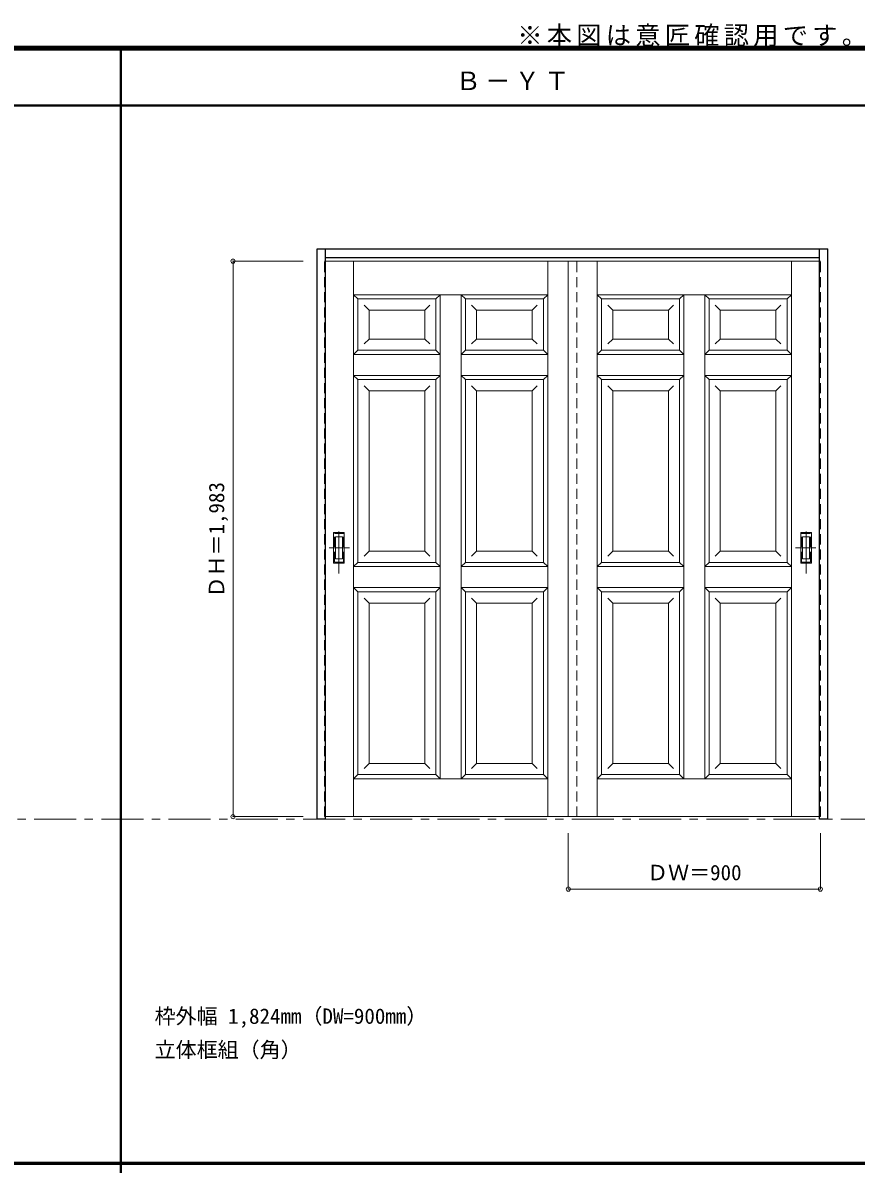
# Model space of a CAD drawing. Units: millimetres, scale not verified. Extents: x -6000 to 5700, y -4307 to 4260.
# Drawn here: x -250 to 2725, y 186 to 4260 of the extents above; entities that cross this region are included whole.
import ezdxf
from ezdxf.enums import TextEntityAlignment as Align

# ---------------------------------------------------------------- set-up
doc = ezdxf.new("R2010")
doc.units = ezdxf.units.MM
doc.header["$LTSCALE"] = 30
doc.header["$PDMODE"] = 32
doc.header["$PDSIZE"] = 15
doc.linetypes.add('CHAIN1', pattern=[8, 5, -1, 1, -1])
doc.linetypes.add('DASHED1', pattern=[1.8, 1.2, -0.6])
for name, color, linetype, lineweight in [('0-1_通り芯', 7, 'CHAIN1', 18), ('0-2_扉', 7, 'Continuous', 18), ('0-3_仕上げ', 3, 'Continuous', 25), ('0-6_引手', 7, 'Continuous', 18), ('0-B_寸法', 4, 'Continuous', 9), ('F-1_枠', 6, 'Continuous', 40)]:
    doc.layers.add(name, color=color, linetype=linetype, lineweight=lineweight)
doc.layers.add('0-A_文字', color=7, linetype='Continuous')
doc.styles.add('ＭＳ ゴシック', font='')
doc.styles.get('ＭＳ ゴシック').set_extended_font_data('MS Gothic')

msp = doc.modelspace()

# ---------------------------------------------------------------- linework, layer by layer
at = {"layer": '0-1_通り芯'}
msp.add_line((-5490, 1418), (5690, 1418), dxfattribs=at)
at = {"layer": '0-2_扉', "color": 4, "linetype": 'DASHED1', "lineweight": 9}
for p, q in [((827, 1426.5), (827, 3409.5)), ((827, 3409.5), (830, 3409.5)), ((1697, 3409.5), (1697, 3405.5)), ((1697, 3409.5), (1697, 3405.5)), ((1727, 3409.5), (1727, 3405.5)), ((1727, 3409.5), (1727, 3405.5)), ((2597, 3409.5), (2594, 3409.5)), ((2597, 1426.5), (2597, 3409.5)), ((827, 1426.5), (830, 1426.5)), ((2597, 1426.5), (2594, 1426.5))]:
    msp.add_line(p, q, dxfattribs=at)
at = {"layer": '0-2_扉'}
for p, q in [((1727, 3409.5), (830, 3409.5)), ((930.5, 1426.1), (930.5, 3409.5)), ((1623.5, 1426.1), (1623.5, 3409.5)), ((1697, 3409.5), (1697, 1426.5)), ((1697, 3409.5), (2594, 3409.5)), ((1800.5, 1426.1), (1800.5, 3409.5)), ((2493.5, 1426.1), (2493.5, 3409.5)), ((930.5, 3289.5), (945.5, 3274.5)), ((1237, 3289.5), (930.5, 3289.5)), ((945.5, 3091.5), (945.5, 3274.5)), ((1224.5, 3274.5), (945.5, 3274.5)), ((1224.5, 3274.5), (1239.21, 3289.21)), ((1224.5, 3274.5), (1224.5, 3091.5)), ((1623.5, 3289.5), (1237, 3289.5)), ((1239.5, 3289.5), (1239.5, 1561.5)), ((1329.5, 3274.5), (1314.5, 3289.5)), ((1314.5, 3289.5), (1314.5, 1561.5)), ((1329.5, 3274.5), (1329.5, 3091.5)), ((1608.5, 3274.5), (1329.5, 3274.5)), ((1623.5, 3289.5), (1608.5, 3274.5)), ((1608.5, 3091.5), (1608.5, 3274.5)), ((1800.5, 3289.5), (1815.5, 3274.5)), ((1800.5, 3289.5), (2187, 3289.5)), ((1815.5, 3091.5), (1815.5, 3274.5)), ((1815.5, 3274.5), (2094.5, 3274.5)), ((2094.5, 3274.5), (2109.5, 3289.5)), ((2094.5, 3274.5), (2094.5, 3091.5)), ((2109.5, 3289.5), (2109.5, 1561.5)), ((2184.5, 3289.5), (2184.5, 1561.5)), ((2199.5, 3274.5), (2184.79, 3289.21)), ((2187, 3289.5), (2493.5, 3289.5)), ((2199.5, 3274.5), (2199.5, 3091.5)), ((2199.5, 3274.5), (2478.5, 3274.5)), ((2493.5, 3289.5), (2478.5, 3274.5)), ((2478.5, 3091.5), (2478.5, 3274.5)), ((985.5, 3234.5), (967.82, 3252.18)), ((985.5, 3234.5), (985.5, 3131.1)), ((985.5, 3234.5), (1184.5, 3234.5)), ((1184.5, 3234.5), (1202.18, 3252.18)), ((1184.5, 3131.1), (1184.5, 3234.5)), ((1369.5, 3234.5), (1351.82, 3252.18)), ((1369.5, 3234.5), (1369.5, 3131.1)), ((1369.5, 3234.5), (1568.5, 3234.5)), ((1568.5, 3234.5), (1586.18, 3252.18)), ((1568.5, 3131.1), (1568.5, 3234.5)), ((1855.5, 3234.5), (1837.82, 3252.18)), ((1855.5, 3131.1), (1855.5, 3234.5)), ((2054.5, 3234.5), (1855.5, 3234.5)), ((2054.5, 3234.5), (2072.18, 3252.18)), ((2054.5, 3234.5), (2054.5, 3131.1)), ((2239.5, 3234.5), (2221.82, 3252.18)), ((2239.5, 3131.1), (2239.5, 3234.5)), ((2438.5, 3234.5), (2239.5, 3234.5)), ((2438.5, 3234.5), (2456.18, 3252.18)), ((2438.5, 3234.5), (2438.5, 3131.1)), ((985.5, 3131.5), (967.82, 3113.82)), ((985.5, 3131.5), (1184.5, 3131.5)), ((1184.5, 3131.5), (1202.18, 3113.82)), ((1369.5, 3131.5), (1351.82, 3113.82)), ((1369.5, 3131.5), (1568.5, 3131.5)), ((1568.5, 3131.5), (1586.18, 3113.82)), ((1855.5, 3131.5), (1837.82, 3113.82)), ((2054.5, 3131.5), (1855.5, 3131.5)), ((2054.5, 3131.5), (2072.18, 3113.82)), ((2239.5, 3131.5), (2221.82, 3113.82)), ((2438.5, 3131.5), (2239.5, 3131.5)), ((2438.5, 3131.5), (2456.18, 3113.82)), ((945.5, 3091.5), (930.5, 3076.5)), ((930.5, 3076.5), (1239.5, 3076.5)), ((945.5, 3091.5), (1224.5, 3091.5)), ((1224.5, 3091.5), (955.5, 3091.5)), ((1239.5, 3076.5), (1224.5, 3091.5)), ((1329.5, 3091.5), (1314.5, 3076.5)), ((1314.5, 3076.5), (1623.5, 3076.5)), ((1329.5, 3091.5), (1608.5, 3091.5)), ((1598.5, 3091.5), (1364.5, 3091.5)), ((1608.31, 3091.5), (1608.5, 3091.5)), ((1623.5, 3076.5), (1608.5, 3091.5)), ((1800.5, 3076.5), (1815.5, 3091.5)), ((2109.5, 3076.5), (1800.5, 3076.5)), ((1815.69, 3091.5), (1815.5, 3091.5)), ((2094.5, 3091.5), (1815.5, 3091.5)), ((1825.5, 3091.5), (2059.5, 3091.5)), ((2094.5, 3091.5), (2109.5, 3076.5)), ((2184.5, 3076.5), (2199.5, 3091.5)), ((2493.5, 3076.5), (2184.5, 3076.5)), ((2199.5, 3091.5), (2468.5, 3091.5)), ((2478.5, 3091.5), (2199.5, 3091.5)), ((2478.5, 3091.5), (2493.5, 3076.5)), ((945.5, 2986.5), (930.5, 3001.5)), ((1239.5, 3001.5), (930.5, 3001.5)), ((945.5, 2334), (945.5, 2986.5)), ((1224.5, 2986.5), (945.5, 2986.5)), ((1239.5, 3001.5), (1224.5, 2986.5)), ((1224.5, 2334), (1224.5, 2986.5)), ((1329.5, 2986.5), (1314.5, 3001.5)), ((1623.5, 3001.5), (1314.5, 3001.5)), ((1329.5, 2334), (1329.5, 2986.5)), ((1608.5, 2986.5), (1329.5, 2986.5)), ((1623.5, 3001.5), (1608.5, 2986.5)), ((1608.5, 2334), (1608.5, 2986.5)), ((1800.5, 3001.5), (1815.5, 2986.5)), ((1800.5, 3001.5), (2109.5, 3001.5)), ((1815.5, 2334), (1815.5, 2986.5)), ((1815.5, 2986.5), (2094.5, 2986.5)), ((2094.5, 2986.5), (2109.5, 3001.5)), ((2094.5, 2334), (2094.5, 2986.5)), ((2184.5, 3001.5), (2199.5, 2986.5)), ((2184.5, 3001.5), (2493.5, 3001.5)), ((2199.5, 2334), (2199.5, 2986.5)), ((2199.5, 2986.5), (2478.5, 2986.5)), ((2478.5, 2986.5), (2493.5, 3001.5)), ((2478.5, 2334), (2478.5, 2986.5)), ((985.5, 2946.5), (967.82, 2964.18)), ((985.5, 2946.5), (985.5, 2374)), ((985.5, 2946.5), (1184.5, 2946.5)), ((1184.5, 2946.5), (1202.18, 2964.18)), ((1184.5, 2946.5), (1184.5, 2374)), ((1369.46, 2946.5), (1351.79, 2964.18)), ((1369.46, 2946.5), (1369.46, 2374)), ((1369.46, 2946.5), (1568.5, 2946.5)), ((1568.5, 2946.5), (1586.18, 2964.18)), ((1568.5, 2946.5), (1568.5, 2374)), ((1855.5, 2946.5), (1837.82, 2964.18)), ((1855.5, 2946.5), (1855.5, 2374)), ((2054.54, 2946.5), (1855.5, 2946.5)), ((2054.54, 2946.5), (2072.21, 2964.18)), ((2054.54, 2946.5), (2054.54, 2374)), ((2239.5, 2946.5), (2221.82, 2964.18)), ((2239.5, 2946.5), (2239.5, 2374)), ((2438.5, 2946.5), (2239.5, 2946.5)), ((2438.5, 2946.5), (2456.18, 2964.18)), ((2438.5, 2946.5), (2438.5, 2374)), ((985.5, 2374), (967.82, 2356.32)), ((985.5, 2374), (1184.5, 2374)), ((1184.5, 2374), (1202.18, 2356.32)), ((1369.5, 2374), (1351.82, 2356.32)), ((1369.5, 2374), (1568.5, 2374)), ((1568.5, 2374), (1586.18, 2356.32)), ((1855.5, 2374), (1837.82, 2356.32)), ((2054.5, 2374), (1855.5, 2374)), ((2054.5, 2374), (2072.18, 2356.32)), ((2239.5, 2374), (2221.82, 2356.32)), ((2438.5, 2374), (2239.5, 2374)), ((2438.5, 2374), (2456.18, 2356.32)), ((945.5, 2334), (930.5, 2319)), ((945.5, 2334), (1224.5, 2334)), ((1224.5, 2334), (955.5, 2334)), ((1239.5, 2319), (1224.5, 2334)), ((1329.5, 2334), (1314.5, 2319)), ((1329.5, 2334), (1518.5, 2334)), ((1608.5, 2334), (1364.5, 2334)), ((1623.5, 2319), (1608.5, 2334)), ((1800.5, 2319), (1815.5, 2334)), ((1815.5, 2334), (2059.5, 2334)), ((2094.5, 2334), (1905.5, 2334)), ((2094.5, 2334), (2109.5, 2319)), ((2184.5, 2319), (2199.5, 2334)), ((2199.5, 2334), (2468.5, 2334)), ((2478.5, 2334), (2199.5, 2334)), ((2478.5, 2334), (2493.5, 2319)), ((930.5, 2319), (1239.5, 2319)), ((1314.5, 2319), (1623.5, 2319)), ((2109.5, 2319), (1800.5, 2319)), ((2493.5, 2319), (2184.5, 2319)), ((945.5, 2229), (930.5, 2244)), ((1239.5, 2244), (930.5, 2244)), ((1239.5, 2244), (1224.5, 2229)), ((1329.5, 2229), (1314.5, 2244)), ((1623.5, 2244), (1314.5, 2244)), ((1623.5, 2244), (1608.5, 2229)), ((1800.5, 2244), (1815.5, 2229)), ((1800.5, 2244), (2109.5, 2244)), ((2094.5, 2229), (2109.5, 2244)), ((2184.5, 2244), (2199.5, 2229)), ((2184.5, 2244), (2493.5, 2244)), ((2478.5, 2229), (2493.5, 2244)), ((945.5, 1576.5), (945.5, 2229)), ((1224.5, 2229), (945.5, 2229)), ((985.5, 2189), (967.82, 2206.68)), ((1184.5, 2189), (1202.18, 2206.68)), ((1224.5, 2229), (1224.5, 1576.5)), ((1329.5, 2229), (1329.5, 1576.5)), ((1608.5, 2229), (1329.5, 2229)), ((1369.46, 2189), (1351.79, 2206.68)), ((1568.5, 2189), (1586.18, 2206.68)), ((1608.5, 1576.5), (1608.5, 2229)), ((1815.5, 1576.5), (1815.5, 2229)), ((1815.5, 2229), (2094.5, 2229)), ((1855.5, 2189), (1837.82, 2206.68)), ((2054.54, 2189), (2072.21, 2206.68)), ((2094.5, 2229), (2094.5, 1576.5)), ((2199.5, 2229), (2199.5, 1576.5)), ((2199.5, 2229), (2478.5, 2229)), ((2239.5, 2189), (2221.82, 2206.68)), ((2438.5, 2189), (2456.18, 2206.68)), ((2478.5, 1576.5), (2478.5, 2229)), ((985.5, 2189), (985.5, 1616.5)), ((985.5, 2189), (1184.5, 2189)), ((1184.5, 1617.93), (1184.5, 2189)), ((1369.46, 2189), (1568.5, 2189)), ((1369.5, 2189), (1369.5, 1616.5)), ((1568.54, 1616.5), (1568.54, 2189)), ((1855.46, 1616.5), (1855.46, 2189)), ((2054.54, 2189), (1855.5, 2189)), ((2054.5, 2189), (2054.5, 1616.5)), ((2239.5, 1617.93), (2239.5, 2189)), ((2438.5, 2189), (2239.5, 2189)), ((2438.5, 2189), (2438.5, 1616.5)), ((985.5, 1616.5), (967.82, 1598.82)), ((985.5, 1616.5), (1184.5, 1616.5)), ((1184.5, 1616.5), (1184.5, 1617.93)), ((1184.5, 1616.5), (1202.18, 1598.82)), ((1369.5, 1616.5), (1351.82, 1598.82)), ((1369.5, 1616.5), (1568.5, 1616.5)), ((1568.54, 1616.5), (1568.54, 1617.93)), ((1568.54, 1616.5), (1586.21, 1598.82)), ((1855.46, 1616.5), (1837.79, 1598.82)), ((1855.46, 1616.5), (1855.46, 1617.93)), ((2054.5, 1616.5), (1855.5, 1616.5)), ((2054.5, 1616.5), (2072.18, 1598.82)), ((2239.5, 1616.5), (2221.82, 1598.82)), ((2239.5, 1616.5), (2239.5, 1617.93)), ((2438.5, 1616.5), (2239.5, 1616.5)), ((2438.5, 1616.5), (2456.18, 1598.82)), ((945.5, 1576.5), (930.5, 1561.5)), ((1623.5, 1561.5), (930.5, 1561.5)), ((1224.5, 1576.5), (945.5, 1576.5)), ((1224.5, 1576.5), (1239.5, 1561.5)), ((1329.5, 1576.5), (1314.5, 1561.5)), ((1608.5, 1576.5), (1329.5, 1576.5)), ((1608.5, 1576.5), (1623.5, 1561.5)), ((1815.5, 1576.5), (1800.5, 1561.5)), ((1800.5, 1561.5), (2493.5, 1561.5)), ((1815.5, 1576.5), (2094.5, 1576.5)), ((2094.5, 1576.5), (2109.5, 1561.5)), ((2199.5, 1576.5), (2184.5, 1561.5)), ((2199.5, 1576.5), (2478.5, 1576.5)), ((2478.5, 1576.5), (2493.5, 1561.5)), ((1727, 1426.5), (830, 1426.5)), ((1697, 1426.5), (2594, 1426.5))]:
    msp.add_line(p, q, dxfattribs=at)
at = {"layer": '0-3_仕上げ'}
for p, q in [((800, 1418), (800, 3453)), ((800, 3453), (2624, 3453)), ((830, 1418), (830, 3453)), ((830, 3423), (2594, 3423)), ((2594, 1426.7), (2594, 3453)), ((2624, 1418), (2624, 3453)), ((830, 1418), (800, 1418))]:
    msp.add_line(p, q, dxfattribs=at)
at = {"layer": '0-3_仕上げ', "color": 4, "linetype": 'DASHED1', "lineweight": 9}
msp.add_line((1727, 1426.5), (1727, 3409.5), dxfattribs=at)
at = {"layer": '0-3_仕上げ'}
msp.add_lwpolyline([(2624, 1418), (2594, 1418), (2594, 1426.7)], dxfattribs=at)
at = {"layer": '0-6_引手', "linetype": 'CHAIN1'}
for p, q in [((878, 2294.79), (878, 2465.64)), ((2546, 2294.79), (2546, 2465.64)), ((916.07, 2386.4), (843.56, 2386.4)), ((2507.93, 2386.4), (2580.44, 2386.4))]:
    msp.add_line(p, q, dxfattribs=at)
at = {"layer": '0-6_引手'}
for p, q in [((859, 2441.4), (897, 2441.4)), ((859, 2331.4), (859, 2441.4)), ((865.5, 2425.4), (890.5, 2425.4)), ((865.5, 2347.4), (865.5, 2425.4)), ((890.5, 2347.4), (890.5, 2425.4)), ((897, 2331.4), (897, 2441.4)), ((2565, 2441.4), (2527, 2441.4)), ((2527, 2331.4), (2527, 2441.4)), ((2558.5, 2425.4), (2533.5, 2425.4)), ((2533.5, 2347.4), (2533.5, 2425.4)), ((2558.5, 2347.4), (2558.5, 2425.4)), ((2565, 2331.4), (2565, 2441.4)), ((859, 2331.4), (897, 2331.4)), ((865.5, 2347.4), (890.5, 2347.4)), ((2565, 2331.4), (2527, 2331.4)), ((2558.5, 2347.4), (2533.5, 2347.4))]:
    msp.add_line(p, q, dxfattribs=at)
at = {"layer": '0-6_引手', "linetype": 'DASHED1'}
for p, q in [((894, 2335.4), (894, 2437.4)), ((2530, 2335.4), (2530, 2437.4)), ((862, 2335.4), (894, 2335.4)), ((2562, 2335.4), (2530, 2335.4))]:
    msp.add_line(p, q, dxfattribs=at)
for points in [[(862, 2335.4), (862, 2437.4), (894, 2437.4)], [(2562, 2335.4), (2562, 2437.4), (2530, 2437.4)]]:
    msp.add_lwpolyline(points, dxfattribs=at)
at = {"layer": '0-B_寸法'}
for p, q in [((500, 3409.5), (750, 3409.5)), ((500, 3409.5), (500, 1426.5)), ((500, 1426.5), (750, 1426.5)), ((1697, 1168), (1697, 1368)), ((2597, 1168), (2597, 1368)), ((1697, 1168), (2597, 1168))]:
    msp.add_line(p, q, dxfattribs=at)
at = {"layer": '0-B_寸法', "color": 7}
for p in [(500, 3409.5), (500, 1426.5), (1697, 1168), (2597, 1168)]:
    msp.add_point(p, dxfattribs=at)
at = {"layer": 'F-1_枠'}
for p, q in [((-6000, 4175), (5700, 4175)), ((-6000, 4170), (5700, 4170)), ((-6000, 4165), (5700, 4165)), ((100, -3790), (100, 4175)), ((-6000, 3965), (5700, 3965)), ((-6000, 190.5), (5700, 190.5)), ((-6000, 187.5), (5700, 187.5))]:
    msp.add_line(p, q, dxfattribs=at)

# ---------------------------------------------------------------- texts
at = {"layer": '0-A_文字', "style": 'ＭＳ ゴシック'}
for s, p in [('枠外幅 1,824mm（DW=900mm）', (220, 670.5)), ('立体框組（角）', (220, 550.5))]:
    msp.add_text(s, height=54.99, dxfattribs=at).set_placement(p, align=Align.BOTTOM_LEFT)
at = {"layer": '0-A_文字', "char_height": 65.98, "attachment_point": 7, "style": 'ＭＳ ゴシック'}
for s, insert in [('\\T1.17;※本図は意匠確認用です。\u3000表記の簡略化している部位がございますのでご注意下さい。', (1515, 4175)), ('\\T1.17;Ｂ－ＹＴ', (1295, 4020))]:
    msp.add_mtext(s, dxfattribs=dict(at, insert=insert))
at = {"layer": '0-B_寸法', "color": 7, "style": 'ＭＳ ゴシック'}
msp.add_text('ＤＨ＝1,983', height=54.99, rotation=90, dxfattribs=at).set_placement((485, 2208.75), align=Align.BOTTOM_LEFT)
msp.add_text('ＤＷ＝900', height=54.99, dxfattribs=at).set_placement((1978.25, 1183), align=Align.BOTTOM_LEFT)

doc.saveas('drawing.dxf')
